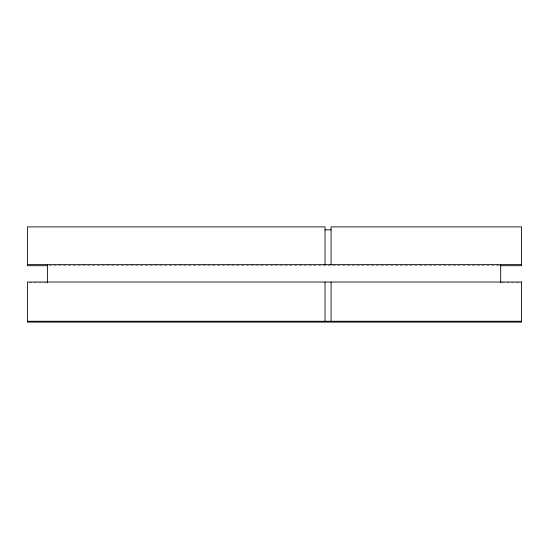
<?xml version="1.0" encoding="UTF-8"?>
<svg xmlns="http://www.w3.org/2000/svg" width="549" height="549" viewBox="0 0 549 549"><rect width="100%" height="100%" fill="white"/><g stroke="black" fill="none" stroke-linecap="round" stroke-linejoin="round"><path stroke-width="0.41" stroke-dasharray="2.75 2.06" d="M48.888 265.709L499.83 265.682M29.159 282.838L46.281 282.838M501.903 282.838L520.699 282.838"/><path stroke-width="0.82" d="M325.029 229.853L331.088 229.853M27.45 264.632L521.55 264.632M47.173 265.709L27.45 265.709L27.45 226.888L325.029 226.888L325.029 264.659M500.201 265.709L521.55 265.709L521.55 226.888L331.088 226.888L331.088 264.659M27.45 321.261L521.55 321.261M500.688 264.659L500.688 282.804M331.088 282.028L331.088 321.289M325.029 282.028L325.029 321.289M47.406 264.659L47.406 282.804M521.55 282.028L27.45 282.028L27.45 322.112L521.55 322.112L521.55 282.028"/></g></svg>
